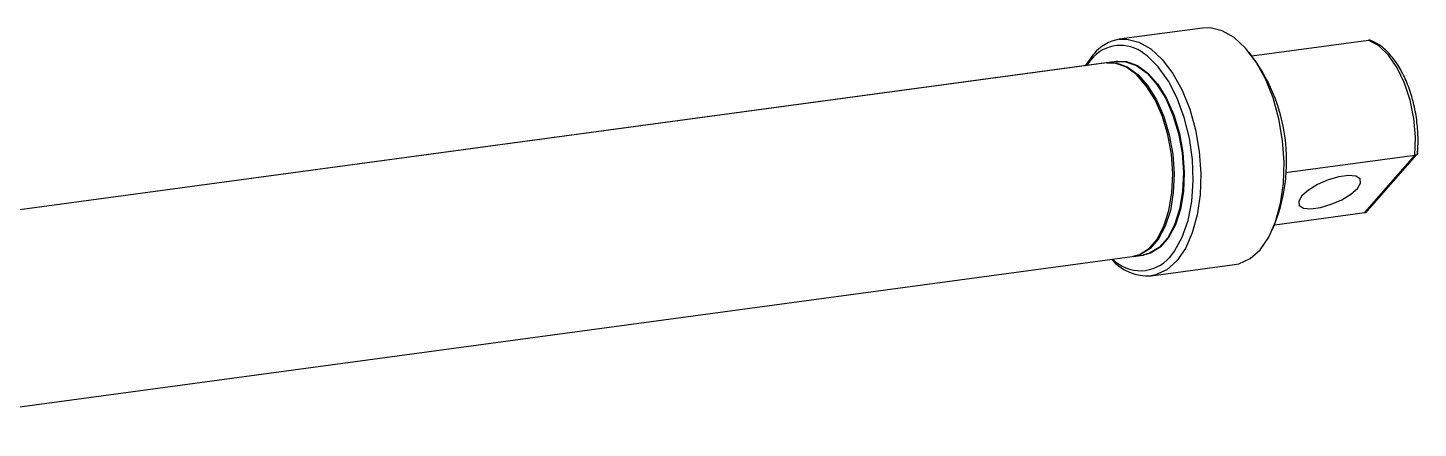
# Model space of a CAD drawing. Header units: millimetres. Extents: x 15 to 589, y 5 to 415.
# Drawn here: x 329.2 to 391.9, y 226.2 to 244.3 of the extents above; entities that cross this region are included whole.
import ezdxf

# ---------------------------------------------------------------- set-up
doc = ezdxf.new("R2010")
doc.units = ezdxf.units.MM

msp = doc.modelspace()

# ---------------------------------------------------------------- linework, layer by layer
at = {"color": 7, "linetype": 'Continuous', "lineweight": 25}
for p, q in [((382.157, 244.258), (378.401, 243.751)), ((384.383, 243.01), (389.638, 243.719)), ((389.706, 243.715), (389.638, 243.719)), ((378.281, 242.751), (321.241, 235.054)), ((377.802, 242.687), (321.241, 235.054)), ((376.882, 242.562), (377.248, 243.08)), ((378.322, 242.757), (378.281, 242.751)), ((391.727, 238.522), (385.9, 237.736)), ((389.471, 235.946), (391.727, 238.522)), ((389.579, 236.006), (391.821, 238.566)), ((385.411, 235.398), (389.471, 235.946)), ((321.724, 226.239), (378.979, 233.966)), ((321.724, 226.239), (378.979, 233.966)), ((379.04, 233.974), (379.457, 234.03)), ((379.457, 234.03), (379.499, 234.036)), ((379.838, 233.098), (383.595, 233.605))]:
    msp.add_line(p, q, dxfattribs=at)
at = {"color": 8, "linetype": 'Continuous', "lineweight": 25}
msp.add_line((377.126, 242.835), (376.919, 242.567), dxfattribs=at)
at = {"color": 7, "linetype": 'Continuous', "lineweight": 25, "flags": 128}
for points in [[(383.595, 233.605), (383.794, 233.645), (384.295, 233.874), (384.748, 234.276), (385.137, 234.836), (385.45, 235.535), (385.674, 236.351), (385.804, 237.254), (385.833, 238.214), (385.762, 239.199), (385.593, 240.174), (385.331, 241.108), (384.986, 241.967), (384.568, 242.723), (384.093, 243.349), (383.577, 243.826), (383.037, 244.135), (382.491, 244.267), (382.157, 244.258)], [(391.727, 238.522), (391.754, 239.341), (391.682, 240.182), (391.515, 241.007), (391.26, 241.78), (390.929, 242.466), (390.536, 243.033), (390.099, 243.457), (389.638, 243.719)], [(378.979, 233.966), (379.291, 234.048), (379.725, 234.318), (380.105, 234.751), (380.415, 235.331), (380.641, 236.034), (380.776, 236.83), (380.812, 237.687), (380.75, 238.571), (380.591, 239.445), (380.342, 240.273), (380.013, 241.021), (379.618, 241.659), (379.172, 242.16), (378.695, 242.505), (378.205, 242.678), (377.802, 242.687)], [(377.833, 242.69), (378.266, 242.686), (378.756, 242.513), (379.233, 242.168), (379.679, 241.667), (380.074, 241.029), (380.403, 240.281), (380.652, 239.453), (380.811, 238.579), (380.873, 237.696), (380.837, 236.838), (380.702, 236.042), (380.475, 235.339), (380.166, 234.759), (379.786, 234.326), (379.352, 234.057), (379.01, 233.97)], [(378.281, 242.751), (378.683, 242.743), (379.173, 242.569), (379.651, 242.225), (380.096, 241.723), (380.492, 241.085), (380.821, 240.337), (381.07, 239.509), (381.228, 238.636), (381.291, 237.752), (381.254, 236.894), (381.119, 236.098), (380.893, 235.396), (380.583, 234.816), (380.204, 234.382), (379.769, 234.113), (379.457, 234.03)], [(378.322, 242.757), (378.725, 242.748), (379.215, 242.575), (379.693, 242.23), (380.138, 241.729), (380.533, 241.091), (380.862, 240.343), (381.111, 239.515), (381.27, 238.641), (381.333, 237.758), (381.296, 236.9), (381.161, 236.104), (380.935, 235.401), (380.625, 234.821), (380.245, 234.388), (379.811, 234.119), (379.499, 234.036)], [(378.322, 242.757), (378.725, 242.748), (379.215, 242.575), (379.693, 242.23), (380.138, 241.729), (380.533, 241.091), (380.862, 240.343), (381.111, 239.515), (381.27, 238.641), (381.333, 237.758), (381.296, 236.9), (381.161, 236.104), (380.935, 235.401), (380.625, 234.821), (380.245, 234.388), (379.811, 234.119), (379.499, 234.036)], [(380.672, 233.93), (380.895, 234.214), (381.239, 234.84), (381.499, 235.594), (381.665, 236.449), (381.731, 237.375), (381.696, 238.338), (381.56, 239.302), (381.328, 240.234), (381.009, 241.1), (380.614, 241.868), (380.157, 242.51), (379.656, 243.004), (379.525, 243.102)], [(389.138, 237.037), (389.281, 237.277), (389.256, 237.467), (389.066, 237.585), (388.733, 237.617), (388.299, 237.558), (387.814, 237.416), (387.338, 237.208), (386.928, 236.959), (386.634, 236.699), (386.491, 236.459), (386.516, 236.269), (386.706, 236.151), (387.039, 236.119), (387.474, 236.178), (387.958, 236.32), (388.434, 236.528), (388.844, 236.777), (389.138, 237.037)]]:
    msp.add_lwpolyline(points, dxfattribs=at)
at = {"color": 8, "linetype": 'Continuous', "lineweight": 25, "flags": 128}
msp.add_lwpolyline([(378.401, 243.751), (378.735, 243.761), (379.28, 243.628), (379.821, 243.319), (380.337, 242.842), (380.812, 242.216), (381.229, 241.46), (381.575, 240.601), (381.836, 239.667), (382.006, 238.692), (382.077, 237.707), (382.047, 236.747), (381.918, 235.844), (381.693, 235.029), (381.381, 234.329), (380.991, 233.769), (380.538, 233.367), (380.037, 233.138), (379.838, 233.098)], dxfattribs=at)
at = {"color": 8, "linetype": 'Continuous', "lineweight": 25}
for centre, radius, start, end in [((378.459, 241.769), 1.707, 51.36719, 141.32416), ((379.344, 235.096), 1.766, 225.01186, 318.72225)]:
    msp.add_arc(centre, radius, start, end, dxfattribs=at)
at = {"color": 7, "linetype": 'Continuous', "lineweight": 25}
for centre, radius, start, end in [((378.686, 241.934), 1.84, 98.93461, 141.45754), ((378.035, 238.28), 7.906, 337.01179, 38.18807), ((379.698, 235.261), 2.168, 220.91043, 273.71892)]:
    msp.add_arc(centre, radius, start, end, dxfattribs=at)
for points, knots in [([(391.837, 238.543), (391.848, 238.675), (391.879, 239.059), (391.863, 239.723), (391.759, 240.514), (391.569, 241.28), (391.301, 241.99), (390.964, 242.618), (390.567, 243.135), (390.141, 243.518), (389.837, 243.655), (389.696, 243.719)], [0, 0, 0, 0, 0.062315, 0.180652, 0.298982, 0.417369, 0.535956, 0.654969, 0.774631, 0.894995, 1, 1, 1, 1]), ([(391.808, 238.72), (391.808, 238.72), (391.821, 238.704), (391.84, 238.668), (391.848, 238.617), (391.83, 238.571), (391.79, 238.536), (391.748, 238.527), (391.727, 238.522)], [0, 0, 0, 0, 0.006699, 0.188868, 0.403595, 0.605845, 0.802841, 1, 1, 1, 1]), ([(389.471, 235.946), (389.493, 235.951), (389.534, 235.961), (389.564, 235.993), (389.578, 236.007)], [0, 0, 0, 0, 0.5424412, 1, 1, 1, 1])]:
    msp.add_open_spline(points, degree=3, knots=knots, dxfattribs=at)

doc.saveas('drawing.dxf')
